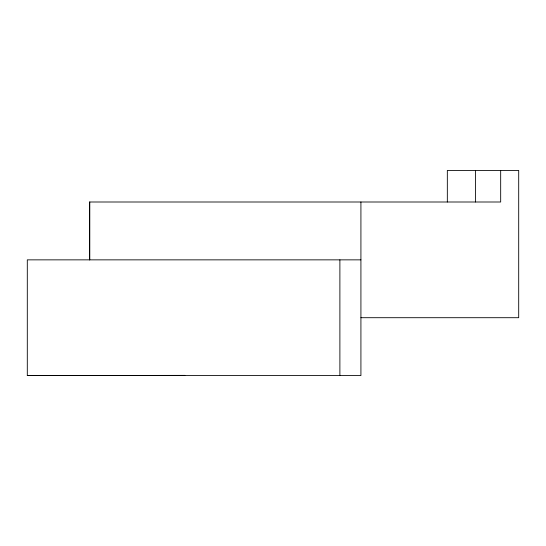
<?xml version="1.0" encoding="UTF-8"?>
<svg xmlns="http://www.w3.org/2000/svg" width="546" height="546" viewBox="0 0 546 546"><rect width="100%" height="100%" fill="white"/><g stroke="black" fill="none" stroke-linecap="round" stroke-linejoin="round"><path stroke-width="0.82" d="M360.92 259.855L27.3 259.855L27.3 375.559L184.869 375.375M360.92 317.704L518.7 317.704L518.7 170.441L447.331 170.441L447.331 202M27.3 375.559L360.92 375.559L360.92 202M500.675 170.441L500.675 202L89.462 202L89.462 259.855M475.423 170.441L475.423 202M339.885 259.855L339.885 375.559M89.79 202L89.79 259.855"/></g></svg>
